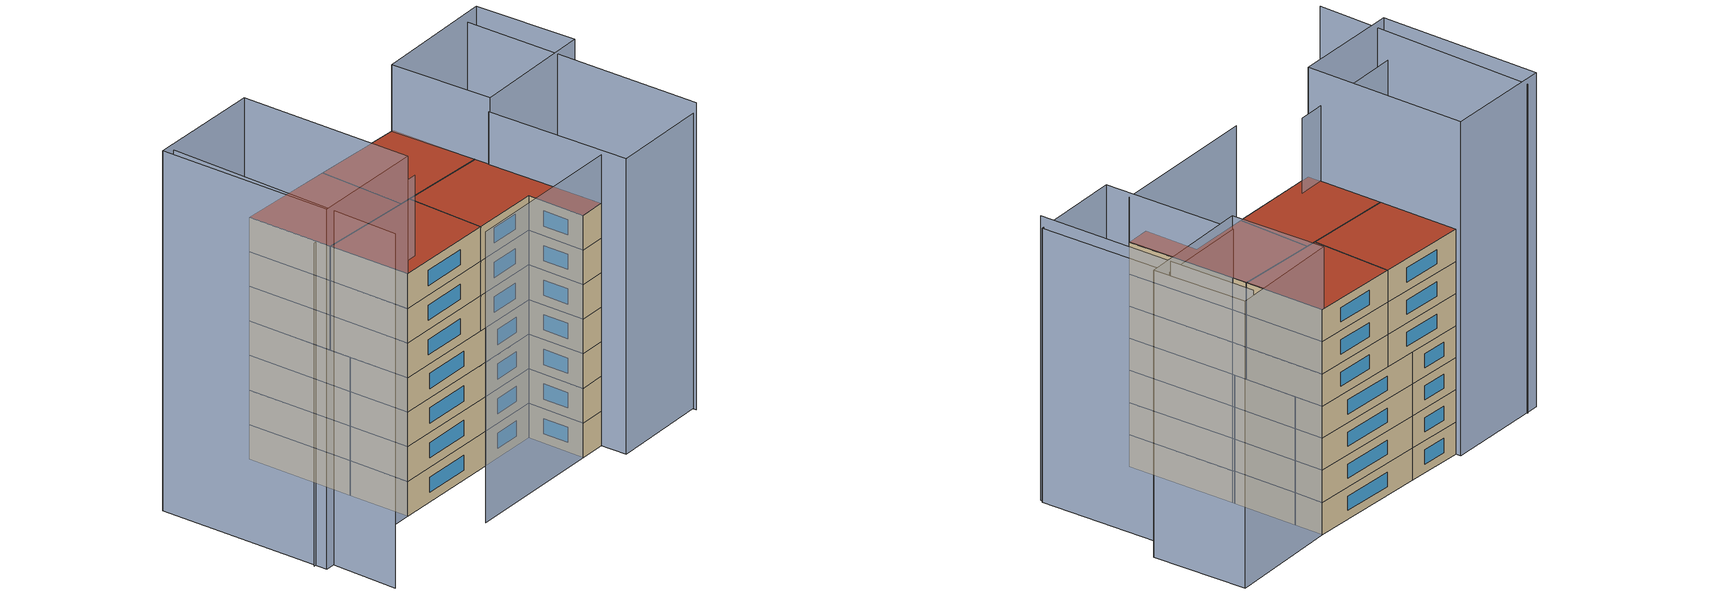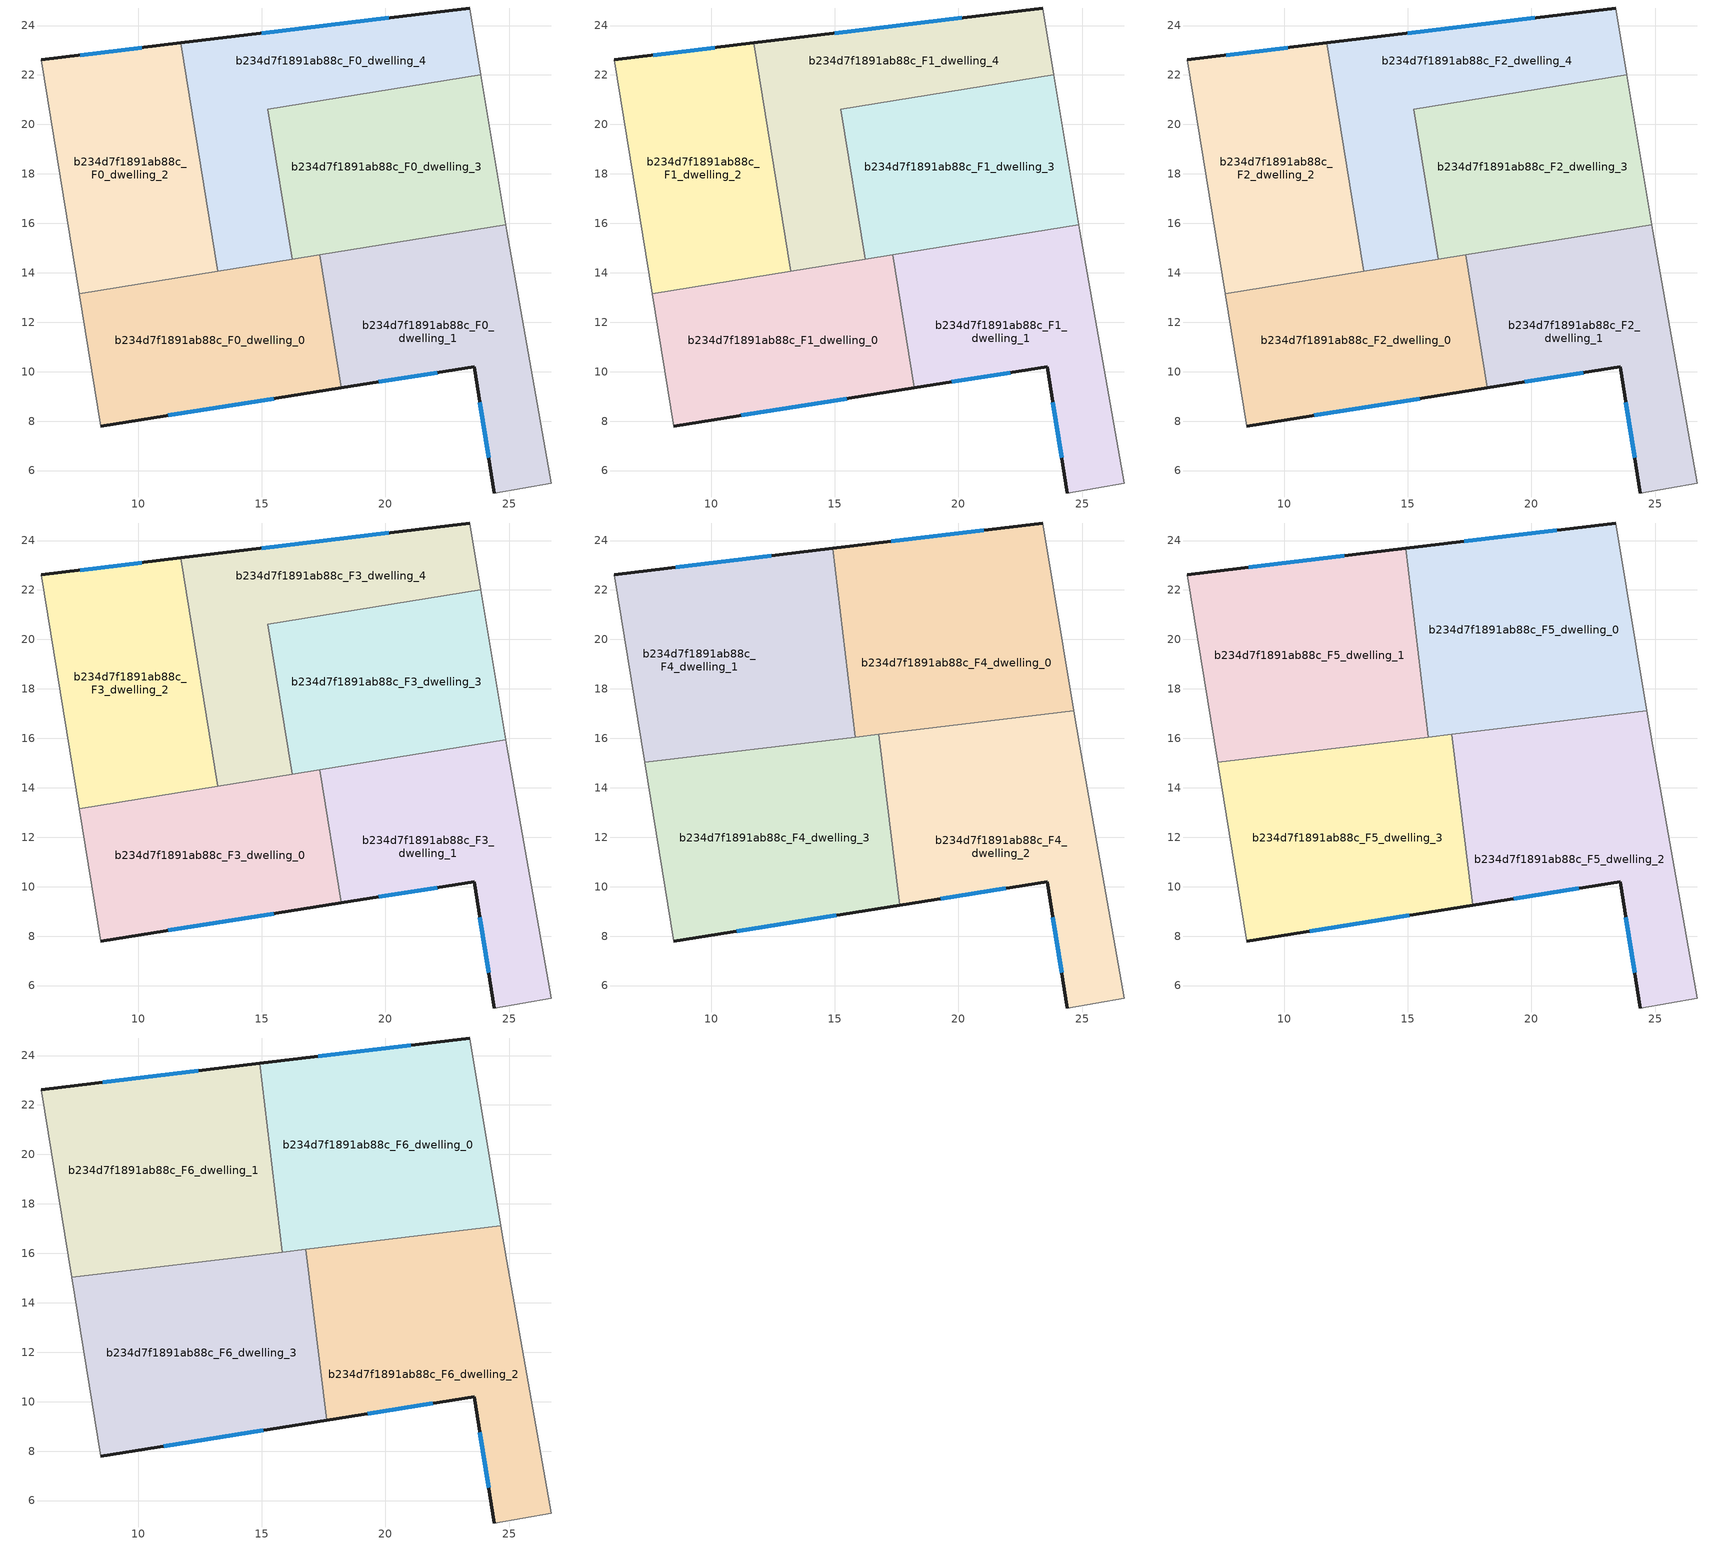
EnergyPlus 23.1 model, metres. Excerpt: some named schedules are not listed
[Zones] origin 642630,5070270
b234d7f1891ab88c_F0_dwelling_0
 floor ground (EU_floor_Construction): 17.34,14.73 18.21,9.34 8.48,7.8 7.61,13.16 z0
 wall outside (EU_wall_Construction): 8.48,7.8 18.21,9.34 z0:3
 wall to b234d7f1891ab88c_F0_dwelling_1 (EU_wall_Construction): 18.21,9.34 17.34,14.73 z0:3
 wall adiabatic (EU_wall_Construction): 7.61,13.16 8.48,7.8 z0:3
 wall to b234d7f1891ab88c_F0_dwelling_2 (EU_wall_Construction): 13.21,14.07 7.61,13.16 z0:3
 wall to b234d7f1891ab88c_F0_dwelling_4 (EU_wall_Construction): 16.23,14.55 13.21,14.07 z0:3
 wall to b234d7f1891ab88c_F0_dwelling_3 (EU_wall_Construction): 17.34,14.73 16.23,14.55 z0:3
 window (EU_Window_Construction): 11.21,8.23 15.48,8.91 z0.84:2.16
b234d7f1891ab88c_F0_dwelling_1
 floor ground (EU_floor_Construction): 24.9,15.7 26.69,5.49 24.39,5.09 23.59,10.2 18.21,9.34 17.34,14.73 24.85,15.95 z0
 wall outside (EU_wall_Construction): 18.21,9.34 23.59,10.2 24.39,5.09 z0:3
 wall adiabatic (EU_wall_Construction): 24.39,5.09 26.69,5.49 24.9,15.7 24.85,15.95 z0:3
 wall to b234d7f1891ab88c_F0_dwelling_3 (EU_wall_Construction): 24.85,15.95 17.34,14.73 z0:3
 window (EU_Window_Construction): 23.82,8.77 24.17,6.52 / 19.72,9.58 22.09,9.96 z0.84:2.16
b234d7f1891ab88c_F0_dwelling_2
 floor ground (EU_floor_Construction): 11.72,23.29 13.21,14.07 7.61,13.16 6.09,22.61 z0
 wall outside (EU_wall_Construction): 11.72,23.29 6.09,22.61 z0:3
 wall to b234d7f1891ab88c_F0_dwelling_4 (EU_wall_Construction): 13.21,14.07 11.72,23.29 z0:3
 wall adiabatic (EU_wall_Construction): 6.09,22.61 7.61,13.16 z0:3
 window (EU_Window_Construction): 10.14,23.1 7.66,22.8 z0.84:2.16
b234d7f1891ab88c_F0_dwelling_3
 floor ground (EU_floor_Construction): 23.85,22.01 24.85,15.95 16.23,14.55 15.25,20.62 z0
 wall to b234d7f1891ab88c_F0_dwelling_4 (EU_wall_Construction): 23.85,22.01 15.25,20.62 16.23,14.55 z0:3
 wall adiabatic (EU_wall_Construction): 24.85,15.95 23.85,22.01 z0:3
b234d7f1891ab88c_F0_dwelling_4
 floor ground (EU_floor_Construction): 23.4,24.71 23.85,22.01 15.25,20.62 16.23,14.55 13.21,14.07 11.72,23.29 z0
 wall outside (EU_wall_Construction): 23.4,24.71 11.72,23.29 z0:3
 wall adiabatic (EU_wall_Construction): 23.85,22.01 23.4,24.71 z0:3
 window (EU_Window_Construction): 20.13,24.31 14.99,23.69 z0.84:2.16
b234d7f1891ab88c_F1_dwelling_0
 floor to b234d7f1891ab88c_F0_dwelling_0 (EU_floor_Construction): 17.34,14.73 18.21,9.34 8.48,7.8 7.61,13.16 z3
 wall outside (EU_wall_Construction): 8.48,7.8 18.21,9.34 z3:6
 wall to b234d7f1891ab88c_F1_dwelling_1 (EU_wall_Construction): 18.21,9.34 17.34,14.73 z3:6
 wall adiabatic (EU_wall_Construction): 7.61,13.16 8.48,7.8 z3:6
 wall to b234d7f1891ab88c_F1_dwelling_2 (EU_wall_Construction): 13.21,14.07 7.61,13.16 z3:6
 wall to b234d7f1891ab88c_F1_dwelling_4 (EU_wall_Construction): 16.23,14.55 13.21,14.07 z3:6
 wall to b234d7f1891ab88c_F1_dwelling_3 (EU_wall_Construction): 17.34,14.73 16.23,14.55 z3:6
 window (EU_Window_Construction): 11.21,8.23 15.48,8.91 z3.84:5.16
b234d7f1891ab88c_F1_dwelling_1
 floor to b234d7f1891ab88c_F0_dwelling_1 (EU_floor_Construction): 24.9,15.7 26.69,5.49 24.39,5.09 23.59,10.2 18.21,9.34 17.34,14.73 24.85,15.95 z3
 wall outside (EU_wall_Construction): 18.21,9.34 23.59,10.2 24.39,5.09 z3:6
 wall adiabatic (EU_wall_Construction): 24.39,5.09 26.69,5.49 24.9,15.7 24.85,15.95 z3:6
 wall to b234d7f1891ab88c_F1_dwelling_3 (EU_wall_Construction): 24.85,15.95 17.34,14.73 z3:6
 window (EU_Window_Construction): 23.82,8.77 24.17,6.52 / 19.72,9.58 22.09,9.96 z3.84:5.16
b234d7f1891ab88c_F1_dwelling_2
 floor to b234d7f1891ab88c_F0_dwelling_2 (EU_floor_Construction): 11.72,23.29 13.21,14.07 7.61,13.16 6.09,22.61 z3
 wall outside (EU_wall_Construction): 11.72,23.29 6.09,22.61 z3:6
 wall to b234d7f1891ab88c_F1_dwelling_4 (EU_wall_Construction): 13.21,14.07 11.72,23.29 z3:6
 wall adiabatic (EU_wall_Construction): 6.09,22.61 7.61,13.16 z3:6
 window (EU_Window_Construction): 10.14,23.1 7.66,22.8 z3.84:5.16
b234d7f1891ab88c_F1_dwelling_3
 floor to b234d7f1891ab88c_F0_dwelling_3 (EU_floor_Construction): 23.85,22.01 24.85,15.95 16.23,14.55 15.25,20.62 z3
 wall to b234d7f1891ab88c_F1_dwelling_4 (EU_wall_Construction): 23.85,22.01 15.25,20.62 16.23,14.55 z3:6
 wall adiabatic (EU_wall_Construction): 24.85,15.95 23.85,22.01 z3:6
b234d7f1891ab88c_F1_dwelling_4
 floor to b234d7f1891ab88c_F0_dwelling_4 (EU_floor_Construction): 23.4,24.71 23.85,22.01 15.25,20.62 16.23,14.55 13.21,14.07 11.72,23.29 z3
 wall outside (EU_wall_Construction): 23.4,24.71 11.72,23.29 z3:6
 wall adiabatic (EU_wall_Construction): 23.85,22.01 23.4,24.71 z3:6
 window (EU_Window_Construction): 20.13,24.31 14.99,23.69 z3.84:5.16
b234d7f1891ab88c_F2_dwelling_0
 floor to b234d7f1891ab88c_F1_dwelling_0 (EU_floor_Construction): 17.34,14.73 18.21,9.34 8.48,7.8 7.61,13.16 z6
 wall outside (EU_wall_Construction): 8.48,7.8 18.21,9.34 z6:9
 wall to b234d7f1891ab88c_F2_dwelling_1 (EU_wall_Construction): 18.21,9.34 17.34,14.73 z6:9
 wall adiabatic (EU_wall_Construction): 7.61,13.16 8.48,7.8 z6:9
 wall to b234d7f1891ab88c_F2_dwelling_2 (EU_wall_Construction): 13.21,14.07 7.61,13.16 z6:9
 wall to b234d7f1891ab88c_F2_dwelling_4 (EU_wall_Construction): 16.23,14.55 13.21,14.07 z6:9
 wall to b234d7f1891ab88c_F2_dwelling_3 (EU_wall_Construction): 17.34,14.73 16.23,14.55 z6:9
 window (EU_Window_Construction): 11.21,8.23 15.48,8.91 z6.84:8.16
b234d7f1891ab88c_F2_dwelling_1
 floor to b234d7f1891ab88c_F1_dwelling_1 (EU_floor_Construction): 24.9,15.7 26.69,5.49 24.39,5.09 23.59,10.2 18.21,9.34 17.34,14.73 24.85,15.95 z6
 wall outside (EU_wall_Construction): 18.21,9.34 23.59,10.2 24.39,5.09 z6:9
 wall adiabatic (EU_wall_Construction): 24.39,5.09 26.69,5.49 24.9,15.7 24.85,15.95 z6:9
 wall to b234d7f1891ab88c_F2_dwelling_3 (EU_wall_Construction): 24.85,15.95 17.34,14.73 z6:9
 window (EU_Window_Construction): 23.82,8.77 24.17,6.52 / 19.72,9.58 22.09,9.96 z6.84:8.16
b234d7f1891ab88c_F2_dwelling_2
 floor to b234d7f1891ab88c_F1_dwelling_2 (EU_floor_Construction): 11.72,23.29 13.21,14.07 7.61,13.16 6.09,22.61 z6
 wall outside (EU_wall_Construction): 11.72,23.29 6.09,22.61 z6:9
 wall to b234d7f1891ab88c_F2_dwelling_4 (EU_wall_Construction): 13.21,14.07 11.72,23.29 z6:9
 wall adiabatic (EU_wall_Construction): 6.09,22.61 7.61,13.16 z6:9
 window (EU_Window_Construction): 10.14,23.1 7.66,22.8 z6.84:8.16
b234d7f1891ab88c_F2_dwelling_3
 floor to b234d7f1891ab88c_F1_dwelling_3 (EU_floor_Construction): 23.85,22.01 24.85,15.95 16.23,14.55 15.25,20.62 z6
 wall to b234d7f1891ab88c_F2_dwelling_4 (EU_wall_Construction): 23.85,22.01 15.25,20.62 16.23,14.55 z6:9
 wall adiabatic (EU_wall_Construction): 24.85,15.95 23.85,22.01 z6:9
b234d7f1891ab88c_F2_dwelling_4
 floor to b234d7f1891ab88c_F1_dwelling_4 (EU_floor_Construction): 23.4,24.71 23.85,22.01 15.25,20.62 16.23,14.55 13.21,14.07 11.72,23.29 z6
 wall outside (EU_wall_Construction): 23.4,24.71 11.72,23.29 z6:9
 wall adiabatic (EU_wall_Construction): 23.85,22.01 23.4,24.71 z6:9
 window (EU_Window_Construction): 20.13,24.31 14.99,23.69 z6.84:8.16
b234d7f1891ab88c_F3_dwelling_0
 floor to b234d7f1891ab88c_F2_dwelling_0 (EU_floor_Construction): 17.34,14.73 18.21,9.34 8.48,7.8 7.61,13.16 z9
 wall outside (EU_wall_Construction): 8.48,7.8 18.21,9.34 z9:12
 wall to b234d7f1891ab88c_F3_dwelling_1 (EU_wall_Construction): 18.21,9.34 17.34,14.73 z9:12
 wall adiabatic (EU_wall_Construction): 7.61,13.16 8.48,7.8 z9:12
 wall to b234d7f1891ab88c_F3_dwelling_2 (EU_wall_Construction): 13.21,14.07 7.61,13.16 z9:12
 wall to b234d7f1891ab88c_F3_dwelling_4 (EU_wall_Construction): 16.23,14.55 13.21,14.07 z9:12
 wall to b234d7f1891ab88c_F3_dwelling_3 (EU_wall_Construction): 17.34,14.73 16.23,14.55 z9:12
 window (EU_Window_Construction): 11.21,8.23 15.48,8.91 z9.84:11.16
 ceiling adiabatic (EU_roof_Construction): 17.61,9.25 16.96,14.67 7.61,13.16 8.48,7.8 z12
b234d7f1891ab88c_F3_dwelling_1
 floor to b234d7f1891ab88c_F2_dwelling_1 (EU_floor_Construction): 24.9,15.7 26.69,5.49 24.39,5.09 23.59,10.2 18.21,9.34 17.34,14.73 24.85,15.95 z9
 wall outside (EU_wall_Construction): 18.21,9.34 23.59,10.2 24.39,5.09 z9:12
 wall adiabatic (EU_wall_Construction): 24.39,5.09 26.69,5.49 24.9,15.7 24.85,15.95 z9:12
 wall to b234d7f1891ab88c_F3_dwelling_3 (EU_wall_Construction): 24.85,15.95 17.34,14.73 z9:12
 window (EU_Window_Construction): 23.82,8.77 24.17,6.52 / 19.72,9.58 22.09,9.96 z9.84:11.16
b234d7f1891ab88c_F3_dwelling_2
 floor to b234d7f1891ab88c_F2_dwelling_2 (EU_floor_Construction): 11.72,23.29 13.21,14.07 7.61,13.16 6.09,22.61 z9
 wall outside (EU_wall_Construction): 11.72,23.29 6.09,22.61 z9:12
 wall to b234d7f1891ab88c_F3_dwelling_4 (EU_wall_Construction): 13.21,14.07 11.72,23.29 z9:12
 wall adiabatic (EU_wall_Construction): 6.09,22.61 7.61,13.16 z9:12
 window (EU_Window_Construction): 10.14,23.1 7.66,22.8 z9.84:11.16
 ceiling adiabatic (EU_roof_Construction): 13.21,14.07 12.95,15.7 7.31,15.02 7.61,13.16 z12
b234d7f1891ab88c_F3_dwelling_3
 floor to b234d7f1891ab88c_F2_dwelling_3 (EU_floor_Construction): 23.85,22.01 24.85,15.95 16.23,14.55 15.25,20.62 z9
 wall to b234d7f1891ab88c_F3_dwelling_4 (EU_wall_Construction): 23.85,22.01 15.25,20.62 16.23,14.55 z9:12
 wall adiabatic (EU_wall_Construction): 24.85,15.95 23.85,22.01 z9:12
 ceiling adiabatic (EU_roof_Construction): 16.96,14.67 16.78,16.17 15.98,16.07 16.23,14.55 z12
b234d7f1891ab88c_F3_dwelling_4
 floor to b234d7f1891ab88c_F2_dwelling_4 (EU_floor_Construction): 23.4,24.71 23.85,22.01 15.25,20.62 16.23,14.55 13.21,14.07 11.72,23.29 z9
 wall outside (EU_wall_Construction): 23.4,24.71 11.72,23.29 z9:12
 wall adiabatic (EU_wall_Construction): 23.85,22.01 23.4,24.71 z9:12
 window (EU_Window_Construction): 20.13,24.31 14.99,23.69 z9.84:11.16
 ceiling adiabatic (EU_roof_Construction): 23.85,22.01 23.4,24.71 14.91,23.68 15.27,20.63 z12; 16.23,14.55 15.36,19.93 15.83,16.05 12.95,15.7 13.21,14.07 z12
b234d7f1891ab88c_F4_dwelling_0
 floor to b234d7f1891ab88c_F3_dwelling_3 (EU_floor_Construction): 23.85,22.01 24.66,17.12 15.98,16.07 15.36,19.93 15.27,20.63 z12
 floor adiabatic (EU_floor_Construction): 15.36,19.93 15.98,16.07 15.83,16.05 z12; 23.4,24.71 23.85,22.01 15.27,20.63 14.91,23.68 z12
 wall outside (EU_wall_Construction): 23.4,24.71 14.91,23.68 z12:15
 wall adiabatic (EU_wall_Construction): 24.66,17.12 23.4,24.71 z12:15
 wall to b234d7f1891ab88c_F4_dwelling_1 (EU_wall_Construction): 14.91,23.68 15.83,16.05 z12:15
 wall to b234d7f1891ab88c_F4_dwelling_2 (EU_wall_Construction): 16.78,16.17 24.66,17.12 z12:15
 wall to b234d7f1891ab88c_F4_dwelling_3 (EU_wall_Construction): 15.83,16.05 16.78,16.17 z12:15
 window (EU_Window_Construction): 21.02,24.42 17.28,23.97 z12.84:14.16
b234d7f1891ab88c_F4_dwelling_1
 floor to b234d7f1891ab88c_F3_dwelling_2 (EU_floor_Construction): 11.72,23.29 12.95,15.7 7.31,15.02 6.09,22.61 z12
 floor to b234d7f1891ab88c_F3_dwelling_4 (EU_floor_Construction): 14.91,23.68 15.27,20.63 15.25,20.62 15.36,19.93 15.83,16.05 12.95,15.7 11.72,23.29 z12
 wall outside (EU_wall_Construction): 14.91,23.68 6.09,22.61 z12:15
 wall adiabatic (EU_wall_Construction): 6.09,22.61 7.31,15.02 z12:15
 wall to b234d7f1891ab88c_F4_dwelling_3 (EU_wall_Construction): 7.31,15.02 15.83,16.05 z12:15
 window (EU_Window_Construction): 12.43,23.38 8.56,22.91 z12.84:14.16
b234d7f1891ab88c_F4_dwelling_2
 floor to b234d7f1891ab88c_F3_dwelling_1 (EU_floor_Construction): 24.9,15.7 26.69,5.49 24.39,5.09 23.59,10.2 18.21,9.34 17.34,14.73 24.85,15.95 z12
 floor to b234d7f1891ab88c_F3_dwelling_0 (EU_floor_Construction): 17.34,14.73 18.21,9.34 17.61,9.25 16.96,14.67 z12
 floor to b234d7f1891ab88c_F3_dwelling_3 (EU_floor_Construction): 24.66,17.12 24.85,15.95 16.96,14.67 16.78,16.17 z12
 wall outside (EU_wall_Construction): 17.61,9.25 23.59,10.2 24.39,5.09 z12:15
 wall to b234d7f1891ab88c_F4_dwelling_3 (EU_wall_Construction): 16.78,16.17 17.61,9.25 z12:15
 wall adiabatic (EU_wall_Construction): 24.39,5.09 26.69,5.49 24.9,15.7 24.66,17.12 z12:15
 window (EU_Window_Construction): 19.29,9.51 21.92,9.93 / 23.82,8.77 24.17,6.52 z12.84:14.16
b234d7f1891ab88c_F4_dwelling_3
 floor adiabatic (EU_floor_Construction): 16.78,16.17 17.61,9.25 8.48,7.8 7.31,15.02 z12
 wall outside (EU_wall_Construction): 8.48,7.8 17.61,9.25 z12:15
 wall adiabatic (EU_wall_Construction): 7.31,15.02 8.48,7.8 z12:15
 window (EU_Window_Construction): 11.04,8.2 15.06,8.84 z12.84:14.16
b234d7f1891ab88c_F5_dwelling_0
 floor to b234d7f1891ab88c_F4_dwelling_0 (EU_floor_Construction): 23.4,24.71 24.66,17.12 15.83,16.05 14.91,23.68 z15
 wall outside (EU_wall_Construction): 23.4,24.71 14.91,23.68 z15:18
 wall adiabatic (EU_wall_Construction): 24.66,17.12 23.4,24.71 z15:18
 wall to b234d7f1891ab88c_F5_dwelling_1 (EU_wall_Construction): 14.91,23.68 15.83,16.05 z15:18
 wall to b234d7f1891ab88c_F5_dwelling_2 (EU_wall_Construction): 16.78,16.17 24.66,17.12 z15:18
 wall to b234d7f1891ab88c_F5_dwelling_3 (EU_wall_Construction): 15.83,16.05 16.78,16.17 z15:18
 window (EU_Window_Construction): 21.02,24.42 17.28,23.97 z15.84:17.16
b234d7f1891ab88c_F5_dwelling_1
 floor to b234d7f1891ab88c_F4_dwelling_1 (EU_floor_Construction): 14.91,23.68 15.83,16.05 7.31,15.02 6.09,22.61 z15
 wall outside (EU_wall_Construction): 14.91,23.68 6.09,22.61 z15:18
 wall adiabatic (EU_wall_Construction): 6.09,22.61 7.31,15.02 z15:18
 wall to b234d7f1891ab88c_F5_dwelling_3 (EU_wall_Construction): 7.31,15.02 15.83,16.05 z15:18
 window (EU_Window_Construction): 12.43,23.38 8.56,22.91 z15.84:17.16
b234d7f1891ab88c_F5_dwelling_2
 floor to b234d7f1891ab88c_F4_dwelling_2 (EU_floor_Construction): 24.66,17.12 24.9,15.7 26.69,5.49 24.39,5.09 23.59,10.2 17.61,9.25 16.78,16.17 z15
 wall outside (EU_wall_Construction): 17.61,9.25 23.59,10.2 24.39,5.09 z15:18
 wall to b234d7f1891ab88c_F5_dwelling_3 (EU_wall_Construction): 16.78,16.17 17.61,9.25 z15:18
 wall adiabatic (EU_wall_Construction): 24.39,5.09 26.69,5.49 24.9,15.7 24.66,17.12 z15:18
 window (EU_Window_Construction): 19.29,9.51 21.92,9.93 / 23.82,8.77 24.17,6.52 z15.84:17.16
b234d7f1891ab88c_F5_dwelling_3
 floor to b234d7f1891ab88c_F4_dwelling_3 (EU_floor_Construction): 16.78,16.17 17.61,9.25 8.48,7.8 7.31,15.02 z15
 wall outside (EU_wall_Construction): 8.48,7.8 17.61,9.25 z15:18
 wall adiabatic (EU_wall_Construction): 7.31,15.02 8.48,7.8 z15:18
 window (EU_Window_Construction): 11.04,8.2 15.06,8.84 z15.84:17.16
b234d7f1891ab88c_F6_dwelling_0
 floor to b234d7f1891ab88c_F5_dwelling_0 (EU_floor_Construction): 23.4,24.71 24.66,17.12 15.83,16.05 14.91,23.68 z18
 wall outside (EU_wall_Construction): 23.4,24.71 14.91,23.68 z18:21
 wall adiabatic (EU_wall_Construction): 24.66,17.12 23.4,24.71 z18:21
 wall to b234d7f1891ab88c_F6_dwelling_1 (EU_wall_Construction): 14.91,23.68 15.83,16.05 z18:21
 wall to b234d7f1891ab88c_F6_dwelling_2 (EU_wall_Construction): 16.78,16.17 24.66,17.12 z18:21
 wall to b234d7f1891ab88c_F6_dwelling_3 (EU_wall_Construction): 15.83,16.05 16.78,16.17 z18:21
 window (EU_Window_Construction): 21.02,24.42 17.28,23.97 z18.84:20.16
 roof outside (EU_roof_Construction): 24.66,17.12 23.4,24.71 14.91,23.68 15.83,16.05 z21
b234d7f1891ab88c_F6_dwelling_1
 floor to b234d7f1891ab88c_F5_dwelling_1 (EU_floor_Construction): 14.91,23.68 15.83,16.05 7.31,15.02 6.09,22.61 z18
 wall outside (EU_wall_Construction): 14.91,23.68 6.09,22.61 z18:21
 wall adiabatic (EU_wall_Construction): 6.09,22.61 7.31,15.02 z18:21
 wall to b234d7f1891ab88c_F6_dwelling_3 (EU_wall_Construction): 7.31,15.02 15.83,16.05 z18:21
 window (EU_Window_Construction): 12.43,23.38 8.56,22.91 z18.84:20.16
 roof outside (EU_roof_Construction): 15.83,16.05 14.91,23.68 6.09,22.61 7.31,15.02 z21
b234d7f1891ab88c_F6_dwelling_2
 floor to b234d7f1891ab88c_F5_dwelling_2 (EU_floor_Construction): 24.66,17.12 24.9,15.7 26.69,5.49 24.39,5.09 23.59,10.2 17.61,9.25 16.78,16.17 z18
 wall outside (EU_wall_Construction): 17.61,9.25 23.59,10.2 24.39,5.09 z18:21
 wall to b234d7f1891ab88c_F6_dwelling_3 (EU_wall_Construction): 16.78,16.17 17.61,9.25 z18:21
 wall adiabatic (EU_wall_Construction): 24.39,5.09 26.69,5.49 24.9,15.7 24.66,17.12 z18:21
 window (EU_Window_Construction): 19.29,9.51 21.92,9.93 / 23.82,8.77 24.17,6.52 z18.84:20.16
 roof outside (EU_roof_Construction): 26.69,5.49 24.9,15.7 24.66,17.12 16.78,16.17 17.61,9.25 23.59,10.2 24.39,5.09 z21
b234d7f1891ab88c_F6_dwelling_3
 floor to b234d7f1891ab88c_F5_dwelling_3 (EU_floor_Construction): 16.78,16.17 17.61,9.25 8.48,7.8 7.31,15.02 z18
 wall outside (EU_wall_Construction): 8.48,7.8 17.61,9.25 z18:21
 wall adiabatic (EU_wall_Construction): 7.31,15.02 8.48,7.8 z18:21
 window (EU_Window_Construction): 11.04,8.2 15.06,8.84 z18.84:20.16
 roof outside (EU_roof_Construction): 17.61,9.25 16.78,16.17 7.31,15.02 8.48,7.8 z21
shading: -2.07,7.15 10.83,9.47 z0:28; 11.99,2.97 26.72,5.5 z0:25.2; -2.96,21.75 -0.06,0.4 z0:30.7; 27.11,3.2 24.82,15.81 / 24.82,15.81 33.69,17.42 / 33.69,17.42 35.98,4.81 / 35.98,4.81 27.11,3.2 z0:25.6; 6.01,23.07 8.48,7.8 / 8.48,7.8 -1.75,6.14 / -1.75,6.14 -4.22,21.41 / -4.22,21.41 6.01,23.07 z0:31.2; 35.82,4.51 32.19,25.64 z0:26.6; 35.91,17.8 24.9,15.7 / 24.9,15.7 23.19,24.67 / 23.19,24.67 34.2,26.77 / 34.2,26.77 35.91,17.8 z0:26.8
[Building]
EU S2 Campaign: North Axis=0; Terrain=City; Solar Distribution=FullExterior
[Site:Location]
Lyon-Bron: Latitude=45.75; Longitude=5; Time Zone=1; Elevation=198
[SizingPeriod:WeatherFileDays]
AnnualSizingPeriod: Begin Month=1; Begin Day of Month=1; End Month=12; End Day of Month=31; Day of Week for Start Day=Monday; Use Weather File Daylight Saving Period=No; Use Weather File Rain and Snow Indicators=No
[MATERIAL]
EU_InternalMass_Material: Roughness=MediumRough; Thickness=0.1; Conductivity=1; Density=1800; Specific Heat=900; Thermal Absorptance=0.9; Solar Absorptance=0.7; Visible Absorptance=0.7
[MATERIAL:NOMASS] Roughness=MediumRough; Thermal Absorptance=0.9; Solar Absorptance=0.7; Visible Absorptance=0.7
Name | Thermal Resistance
EU_wall_NoMass | 0.776494
EU_roof_NoMass | 0.486893
EU_floor_NoMass | 0.421597
[WINDOWMATERIAL:SIMPLEGLAZINGSYSTEM]
EU_Window_SimpleGlazing: UFactor=4.24961; Solar Heat Gain Coefficient=0.83; Visible Transmittance=0.83
[CONSTRUCTION]
EU_wall_Construction: EU_wall_NoMass
EU_roof_Construction: EU_roof_NoMass
EU_floor_Construction: EU_floor_NoMass
EU_Window_Construction: EU_Window_SimpleGlazing
EU_InternalMass_Construction: EU_InternalMass_Material
[ZONE] Type=1; Multiplier=1; Ceiling Height=autocalculate; Floor Area=autocalculate; Part of Total Floor Area=Yes
Name | Volume
b234d7f1891ab88c_F0_dwelling_0; b234d7f1891ab88c_F1_dwelling_0; b234d7f1891ab88c_F2_dwelling_0; b234d7f1891ab88c_F3_dwelling_0 | 160.934
b234d7f1891ab88c_F4_dwelling_0; b234d7f1891ab88c_F5_dwelling_0; b234d7f1891ab88c_F6_dwelling_0 | 201.17
b234d7f1891ab88c_F0_dwelling_1; b234d7f1891ab88c_F1_dwelling_1; b234d7f1891ab88c_F2_dwelling_1; b234d7f1891ab88c_F3_dwelling_1 | 160.944
b234d7f1891ab88c_F4_dwelling_1; b234d7f1891ab88c_F5_dwelling_1; b234d7f1891ab88c_F6_dwelling_1; b234d7f1891ab88c_F4_dwelling_3; b234d7f1891ab88c_F5_dwelling_3; b234d7f1891ab88c_F6_dwelling_3 | 201.171
b234d7f1891ab88c_F0_dwelling_2; b234d7f1891ab88c_F1_dwelling_2; b234d7f1891ab88c_F2_dwelling_2; b234d7f1891ab88c_F3_dwelling_2 | 160.932
b234d7f1891ab88c_F4_dwelling_2; b234d7f1891ab88c_F5_dwelling_2; b234d7f1891ab88c_F6_dwelling_2 | 201.176
b234d7f1891ab88c_F0_dwelling_3; b234d7f1891ab88c_F1_dwelling_3; b234d7f1891ab88c_F2_dwelling_3; b234d7f1891ab88c_F3_dwelling_3 | 160.923
b234d7f1891ab88c_F0_dwelling_4; b234d7f1891ab88c_F1_dwelling_4; b234d7f1891ab88c_F2_dwelling_4; b234d7f1891ab88c_F3_dwelling_4 | 160.928
[INTERNALMASS] Construction=EU_InternalMass_Construction
Name | Zone or ZoneList | Surface Area
b234d7f1891ab88c_F0_dwelling_0_EU_InternalMass | b234d7f1891ab88c_F0_dwelling_0 | 53.6436
b234d7f1891ab88c_F0_dwelling_1_EU_InternalMass | b234d7f1891ab88c_F0_dwelling_1 | 53.6461
b234d7f1891ab88c_F0_dwelling_2_EU_InternalMass | b234d7f1891ab88c_F0_dwelling_2 | 53.6449
b234d7f1891ab88c_F0_dwelling_3_EU_InternalMass | b234d7f1891ab88c_F0_dwelling_3 | 53.642
b234d7f1891ab88c_F0_dwelling_4_EU_InternalMass | b234d7f1891ab88c_F0_dwelling_4 | 53.6432
b234d7f1891ab88c_F1_dwelling_0_EU_InternalMass | b234d7f1891ab88c_F1_dwelling_0 | 53.6436
b234d7f1891ab88c_F1_dwelling_1_EU_InternalMass | b234d7f1891ab88c_F1_dwelling_1 | 53.6461
b234d7f1891ab88c_F1_dwelling_2_EU_InternalMass | b234d7f1891ab88c_F1_dwelling_2 | 53.6449
b234d7f1891ab88c_F1_dwelling_3_EU_InternalMass | b234d7f1891ab88c_F1_dwelling_3 | 53.642
b234d7f1891ab88c_F1_dwelling_4_EU_InternalMass | b234d7f1891ab88c_F1_dwelling_4 | 53.6432
b234d7f1891ab88c_F2_dwelling_0_EU_InternalMass | b234d7f1891ab88c_F2_dwelling_0 | 53.6436
b234d7f1891ab88c_F2_dwelling_1_EU_InternalMass | b234d7f1891ab88c_F2_dwelling_1 | 53.6461
b234d7f1891ab88c_F2_dwelling_2_EU_InternalMass | b234d7f1891ab88c_F2_dwelling_2 | 53.6449
b234d7f1891ab88c_F2_dwelling_3_EU_InternalMass | b234d7f1891ab88c_F2_dwelling_3 | 53.642
b234d7f1891ab88c_F2_dwelling_4_EU_InternalMass | b234d7f1891ab88c_F2_dwelling_4 | 53.6432
b234d7f1891ab88c_F3_dwelling_0_EU_InternalMass | b234d7f1891ab88c_F3_dwelling_0 | 53.6436
b234d7f1891ab88c_F3_dwelling_1_EU_InternalMass | b234d7f1891ab88c_F3_dwelling_1 | 53.6461
b234d7f1891ab88c_F3_dwelling_2_EU_InternalMass | b234d7f1891ab88c_F3_dwelling_2 | 53.6449
b234d7f1891ab88c_F3_dwelling_3_EU_InternalMass | b234d7f1891ab88c_F3_dwelling_3 | 53.642
b234d7f1891ab88c_F3_dwelling_4_EU_InternalMass | b234d7f1891ab88c_F3_dwelling_4 | 53.6432
b234d7f1891ab88c_F4_dwelling_0_EU_InternalMass | b234d7f1891ab88c_F4_dwelling_0 | 67.0568
b234d7f1891ab88c_F4_dwelling_1_EU_InternalMass | b234d7f1891ab88c_F4_dwelling_1 | 67.057
b234d7f1891ab88c_F4_dwelling_2_EU_InternalMass | b234d7f1891ab88c_F4_dwelling_2 | 67.0588
b234d7f1891ab88c_F4_dwelling_3_EU_InternalMass | b234d7f1891ab88c_F4_dwelling_3 | 67.057
b234d7f1891ab88c_F5_dwelling_0_EU_InternalMass | b234d7f1891ab88c_F5_dwelling_0 | 67.0568
b234d7f1891ab88c_F5_dwelling_1_EU_InternalMass | b234d7f1891ab88c_F5_dwelling_1 | 67.057
b234d7f1891ab88c_F5_dwelling_2_EU_InternalMass | b234d7f1891ab88c_F5_dwelling_2 | 67.0588
b234d7f1891ab88c_F5_dwelling_3_EU_InternalMass | b234d7f1891ab88c_F5_dwelling_3 | 67.057
b234d7f1891ab88c_F6_dwelling_0_EU_InternalMass | b234d7f1891ab88c_F6_dwelling_0 | 67.0568
b234d7f1891ab88c_F6_dwelling_1_EU_InternalMass | b234d7f1891ab88c_F6_dwelling_1 | 67.057
b234d7f1891ab88c_F6_dwelling_2_EU_InternalMass | b234d7f1891ab88c_F6_dwelling_2 | 67.0588
b234d7f1891ab88c_F6_dwelling_3_EU_InternalMass | b234d7f1891ab88c_F6_dwelling_3 | 67.057
[OTHEREQUIPMENT] Fuel Type=Electricity; Design Level Calculation Method=Watts/Area; Power per Zone Floor Area=1; Fraction Latent=0; Fraction Radiant=0; Fraction Lost=0; Carbon Dioxide Generation Rate=0; EndUse Subcategory=EU_Step8_InternalGains
Name | Zone or ZoneList or Space or SpaceList | Schedule
EU_Step8_InternalGain_b234d7f1891ab88c_F0_dwelling_0_f000 | b234d7f1891ab88c_F0_dwelling_0 | EU_Step8_GainSchedule_b234d7f1891ab88c_F0_dwelling_0_f000
EU_Step8_InternalGain_b234d7f1891ab88c_F0_dwelling_1_f000 | b234d7f1891ab88c_F0_dwelling_1 | EU_Step8_GainSchedule_b234d7f1891ab88c_F0_dwelling_1_f000
EU_Step8_InternalGain_b234d7f1891ab88c_F0_dwelling_2_f000 | b234d7f1891ab88c_F0_dwelling_2 | EU_Step8_GainSchedule_b234d7f1891ab88c_F0_dwelling_2_f000
EU_Step8_InternalGain_b234d7f1891ab88c_F0_dwelling_3_f000 | b234d7f1891ab88c_F0_dwelling_3 | EU_Step8_GainSchedule_b234d7f1891ab88c_F0_dwelling_3_f000
EU_Step8_InternalGain_b234d7f1891ab88c_F0_dwelling_4_f000 | b234d7f1891ab88c_F0_dwelling_4 | EU_Step8_GainSchedule_b234d7f1891ab88c_F0_dwelling_4_f000
EU_Step8_InternalGain_b234d7f1891ab88c_F1_dwelling_0_f000 | b234d7f1891ab88c_F1_dwelling_0 | EU_Step8_GainSchedule_b234d7f1891ab88c_F1_dwelling_0_f000
EU_Step8_InternalGain_b234d7f1891ab88c_F1_dwelling_1_f000 | b234d7f1891ab88c_F1_dwelling_1 | EU_Step8_GainSchedule_b234d7f1891ab88c_F1_dwelling_1_f000
EU_Step8_InternalGain_b234d7f1891ab88c_F1_dwelling_2_f000 | b234d7f1891ab88c_F1_dwelling_2 | EU_Step8_GainSchedule_b234d7f1891ab88c_F1_dwelling_2_f000
EU_Step8_InternalGain_b234d7f1891ab88c_F1_dwelling_3_f000 | b234d7f1891ab88c_F1_dwelling_3 | EU_Step8_GainSchedule_b234d7f1891ab88c_F1_dwelling_3_f000
EU_Step8_InternalGain_b234d7f1891ab88c_F1_dwelling_4_f000 | b234d7f1891ab88c_F1_dwelling_4 | EU_Step8_GainSchedule_b234d7f1891ab88c_F1_dwelling_4_f000
EU_Step8_InternalGain_b234d7f1891ab88c_F2_dwelling_0_f000 | b234d7f1891ab88c_F2_dwelling_0 | EU_Step8_GainSchedule_b234d7f1891ab88c_F2_dwelling_0_f000
EU_Step8_InternalGain_b234d7f1891ab88c_F2_dwelling_1_f000 | b234d7f1891ab88c_F2_dwelling_1 | EU_Step8_GainSchedule_b234d7f1891ab88c_F2_dwelling_1_f000
EU_Step8_InternalGain_b234d7f1891ab88c_F2_dwelling_2_f000 | b234d7f1891ab88c_F2_dwelling_2 | EU_Step8_GainSchedule_b234d7f1891ab88c_F2_dwelling_2_f000
EU_Step8_InternalGain_b234d7f1891ab88c_F2_dwelling_3_f000 | b234d7f1891ab88c_F2_dwelling_3 | EU_Step8_GainSchedule_b234d7f1891ab88c_F2_dwelling_3_f000
EU_Step8_InternalGain_b234d7f1891ab88c_F2_dwelling_4_f000 | b234d7f1891ab88c_F2_dwelling_4 | EU_Step8_GainSchedule_b234d7f1891ab88c_F2_dwelling_4_f000
EU_Step8_InternalGain_b234d7f1891ab88c_F3_dwelling_0_f000 | b234d7f1891ab88c_F3_dwelling_0 | EU_Step8_GainSchedule_b234d7f1891ab88c_F3_dwelling_0_f000
EU_Step8_InternalGain_b234d7f1891ab88c_F3_dwelling_1_f000 | b234d7f1891ab88c_F3_dwelling_1 | EU_Step8_GainSchedule_b234d7f1891ab88c_F3_dwelling_1_f000
EU_Step8_InternalGain_b234d7f1891ab88c_F3_dwelling_2_f000 | b234d7f1891ab88c_F3_dwelling_2 | EU_Step8_GainSchedule_b234d7f1891ab88c_F3_dwelling_2_f000
EU_Step8_InternalGain_b234d7f1891ab88c_F3_dwelling_3_f000 | b234d7f1891ab88c_F3_dwelling_3 | EU_Step8_GainSchedule_b234d7f1891ab88c_F3_dwelling_3_f000
EU_Step8_InternalGain_b234d7f1891ab88c_F3_dwelling_4_f000 | b234d7f1891ab88c_F3_dwelling_4 | EU_Step8_GainSchedule_b234d7f1891ab88c_F3_dwelling_4_f000
EU_Step8_InternalGain_b234d7f1891ab88c_F4_dwelling_0_f000 | b234d7f1891ab88c_F4_dwelling_0 | EU_Step8_GainSchedule_b234d7f1891ab88c_F4_dwelling_0_f000
EU_Step8_InternalGain_b234d7f1891ab88c_F4_dwelling_1_f000 | b234d7f1891ab88c_F4_dwelling_1 | EU_Step8_GainSchedule_b234d7f1891ab88c_F4_dwelling_1_f000
EU_Step8_InternalGain_b234d7f1891ab88c_F4_dwelling_2_f000 | b234d7f1891ab88c_F4_dwelling_2 | EU_Step8_GainSchedule_b234d7f1891ab88c_F4_dwelling_2_f000
EU_Step8_InternalGain_b234d7f1891ab88c_F4_dwelling_3_f000 | b234d7f1891ab88c_F4_dwelling_3 | EU_Step8_GainSchedule_b234d7f1891ab88c_F4_dwelling_3_f000
EU_Step8_InternalGain_b234d7f1891ab88c_F5_dwelling_0_f000 | b234d7f1891ab88c_F5_dwelling_0 | EU_Step8_GainSchedule_b234d7f1891ab88c_F5_dwelling_0_f000
EU_Step8_InternalGain_b234d7f1891ab88c_F5_dwelling_1_f000 | b234d7f1891ab88c_F5_dwelling_1 | EU_Step8_GainSchedule_b234d7f1891ab88c_F5_dwelling_1_f000
EU_Step8_InternalGain_b234d7f1891ab88c_F5_dwelling_2_f000 | b234d7f1891ab88c_F5_dwelling_2 | EU_Step8_GainSchedule_b234d7f1891ab88c_F5_dwelling_2_f000
EU_Step8_InternalGain_b234d7f1891ab88c_F5_dwelling_3_f000 | b234d7f1891ab88c_F5_dwelling_3 | EU_Step8_GainSchedule_b234d7f1891ab88c_F5_dwelling_3_f000
EU_Step8_InternalGain_b234d7f1891ab88c_F6_dwelling_0_f000 | b234d7f1891ab88c_F6_dwelling_0 | EU_Step8_GainSchedule_b234d7f1891ab88c_F6_dwelling_0_f000
EU_Step8_InternalGain_b234d7f1891ab88c_F6_dwelling_1_f000 | b234d7f1891ab88c_F6_dwelling_1 | EU_Step8_GainSchedule_b234d7f1891ab88c_F6_dwelling_1_f000
EU_Step8_InternalGain_b234d7f1891ab88c_F6_dwelling_2_f000 | b234d7f1891ab88c_F6_dwelling_2 | EU_Step8_GainSchedule_b234d7f1891ab88c_F6_dwelling_2_f000
EU_Step8_InternalGain_b234d7f1891ab88c_F6_dwelling_3_f000 | b234d7f1891ab88c_F6_dwelling_3 | EU_Step8_GainSchedule_b234d7f1891ab88c_F6_dwelling_3_f000
[ZONEVENTILATION:DESIGNFLOWRATE] Schedule=EU_AlwaysOn; Design Flow Rate Calculation Method=AirChanges/Hour; Air Changes per Hour=0.693814; Ventilation Type=Natural; Fan Pressure Rise=0; Fan Total Efficiency=1; Constant Term Coefficient=1; Temperature Term Coefficient=0; Velocity Term Coefficient=0; Velocity Squared Term Coefficient=0; Minimum Indoor Temperature=-100; Maximum Indoor Temperature=100; Delta Temperature=-100; Minimum Outdoor Temperature=-100; Maximum Outdoor Temperature=100; Maximum Wind Speed=40
Name | Zone or ZoneList or Space or SpaceList
EU_ConstantAir_b234d7f1891ab88c_F0_dwelling_0 | b234d7f1891ab88c_F0_dwelling_0
EU_ConstantAir_b234d7f1891ab88c_F0_dwelling_1 | b234d7f1891ab88c_F0_dwelling_1
EU_ConstantAir_b234d7f1891ab88c_F0_dwelling_2 | b234d7f1891ab88c_F0_dwelling_2
EU_ConstantAir_b234d7f1891ab88c_F0_dwelling_3 | b234d7f1891ab88c_F0_dwelling_3
EU_ConstantAir_b234d7f1891ab88c_F0_dwelling_4 | b234d7f1891ab88c_F0_dwelling_4
EU_ConstantAir_b234d7f1891ab88c_F1_dwelling_0 | b234d7f1891ab88c_F1_dwelling_0
EU_ConstantAir_b234d7f1891ab88c_F1_dwelling_1 | b234d7f1891ab88c_F1_dwelling_1
EU_ConstantAir_b234d7f1891ab88c_F1_dwelling_2 | b234d7f1891ab88c_F1_dwelling_2
EU_ConstantAir_b234d7f1891ab88c_F1_dwelling_3 | b234d7f1891ab88c_F1_dwelling_3
EU_ConstantAir_b234d7f1891ab88c_F1_dwelling_4 | b234d7f1891ab88c_F1_dwelling_4
EU_ConstantAir_b234d7f1891ab88c_F2_dwelling_0 | b234d7f1891ab88c_F2_dwelling_0
EU_ConstantAir_b234d7f1891ab88c_F2_dwelling_1 | b234d7f1891ab88c_F2_dwelling_1
EU_ConstantAir_b234d7f1891ab88c_F2_dwelling_2 | b234d7f1891ab88c_F2_dwelling_2
EU_ConstantAir_b234d7f1891ab88c_F2_dwelling_3 | b234d7f1891ab88c_F2_dwelling_3
EU_ConstantAir_b234d7f1891ab88c_F2_dwelling_4 | b234d7f1891ab88c_F2_dwelling_4
EU_ConstantAir_b234d7f1891ab88c_F3_dwelling_0 | b234d7f1891ab88c_F3_dwelling_0
EU_ConstantAir_b234d7f1891ab88c_F3_dwelling_1 | b234d7f1891ab88c_F3_dwelling_1
EU_ConstantAir_b234d7f1891ab88c_F3_dwelling_2 | b234d7f1891ab88c_F3_dwelling_2
EU_ConstantAir_b234d7f1891ab88c_F3_dwelling_3 | b234d7f1891ab88c_F3_dwelling_3
EU_ConstantAir_b234d7f1891ab88c_F3_dwelling_4 | b234d7f1891ab88c_F3_dwelling_4
EU_ConstantAir_b234d7f1891ab88c_F4_dwelling_0 | b234d7f1891ab88c_F4_dwelling_0
EU_ConstantAir_b234d7f1891ab88c_F4_dwelling_1 | b234d7f1891ab88c_F4_dwelling_1
EU_ConstantAir_b234d7f1891ab88c_F4_dwelling_2 | b234d7f1891ab88c_F4_dwelling_2
EU_ConstantAir_b234d7f1891ab88c_F4_dwelling_3 | b234d7f1891ab88c_F4_dwelling_3
EU_ConstantAir_b234d7f1891ab88c_F5_dwelling_0 | b234d7f1891ab88c_F5_dwelling_0
EU_ConstantAir_b234d7f1891ab88c_F5_dwelling_1 | b234d7f1891ab88c_F5_dwelling_1
EU_ConstantAir_b234d7f1891ab88c_F5_dwelling_2 | b234d7f1891ab88c_F5_dwelling_2
EU_ConstantAir_b234d7f1891ab88c_F5_dwelling_3 | b234d7f1891ab88c_F5_dwelling_3
EU_ConstantAir_b234d7f1891ab88c_F6_dwelling_0 | b234d7f1891ab88c_F6_dwelling_0
EU_ConstantAir_b234d7f1891ab88c_F6_dwelling_1 | b234d7f1891ab88c_F6_dwelling_1
EU_ConstantAir_b234d7f1891ab88c_F6_dwelling_2 | b234d7f1891ab88c_F6_dwelling_2
EU_ConstantAir_b234d7f1891ab88c_F6_dwelling_3 | b234d7f1891ab88c_F6_dwelling_3
[HVACTEMPLATE:ZONE:IDEALLOADSAIRSYSTEM] System Availability Schedule=EU_AlwaysOn; Maximum Heating Supply Air Temperature=50; Minimum Cooling Supply Air Temperature=13; Maximum Heating Supply Air Humidity Ratio=0.0156; Minimum Cooling Supply Air Humidity Ratio=0.0077; Heating Limit=NoLimit; Cooling Limit=NoLimit; Heating Availability Schedule=EU_AlwaysOn; Cooling Availability Schedule=EU_CoolingOff; Dehumidification Control Type=ConstantSensibleHeatRatio; Cooling Sensible Heat Ratio=0.7; Dehumidification Setpoint=60; Humidification Control Type=None; Humidification Setpoint=30; Outdoor Air Method=None; Outdoor Air Flow Rate per Person=0.00944; Outdoor Air Flow Rate per Zone Floor Area=0; Outdoor Air Flow Rate per Zone=0; Demand Controlled Ventilation Type=None; Outdoor Air Economizer Type=NoEconomizer; Heat Recovery Type=None; Sensible Heat Recovery Effectiveness=0.7; Latent Heat Recovery Effectiveness=0.65
Name | Template Thermostat
b234d7f1891ab88c_F0_dwelling_0 | EU_HeatOnly_b234d7f1891ab88c_F0_dwelling_0
b234d7f1891ab88c_F0_dwelling_1 | EU_HeatOnly_b234d7f1891ab88c_F0_dwelling_1
b234d7f1891ab88c_F0_dwelling_2 | EU_HeatOnly_b234d7f1891ab88c_F0_dwelling_2
b234d7f1891ab88c_F0_dwelling_3 | EU_HeatOnly_b234d7f1891ab88c_F0_dwelling_3
b234d7f1891ab88c_F0_dwelling_4 | EU_HeatOnly_b234d7f1891ab88c_F0_dwelling_4
b234d7f1891ab88c_F1_dwelling_0 | EU_HeatOnly_b234d7f1891ab88c_F1_dwelling_0
b234d7f1891ab88c_F1_dwelling_1 | EU_HeatOnly_b234d7f1891ab88c_F1_dwelling_1
b234d7f1891ab88c_F1_dwelling_2 | EU_HeatOnly_b234d7f1891ab88c_F1_dwelling_2
b234d7f1891ab88c_F1_dwelling_3 | EU_HeatOnly_b234d7f1891ab88c_F1_dwelling_3
b234d7f1891ab88c_F1_dwelling_4 | EU_HeatOnly_b234d7f1891ab88c_F1_dwelling_4
b234d7f1891ab88c_F2_dwelling_0 | EU_HeatOnly_b234d7f1891ab88c_F2_dwelling_0
b234d7f1891ab88c_F2_dwelling_1 | EU_HeatOnly_b234d7f1891ab88c_F2_dwelling_1
b234d7f1891ab88c_F2_dwelling_2 | EU_HeatOnly_b234d7f1891ab88c_F2_dwelling_2
b234d7f1891ab88c_F2_dwelling_3 | EU_HeatOnly_b234d7f1891ab88c_F2_dwelling_3
b234d7f1891ab88c_F2_dwelling_4 | EU_HeatOnly_b234d7f1891ab88c_F2_dwelling_4
b234d7f1891ab88c_F3_dwelling_0 | EU_HeatOnly_b234d7f1891ab88c_F3_dwelling_0
b234d7f1891ab88c_F3_dwelling_1 | EU_HeatOnly_b234d7f1891ab88c_F3_dwelling_1
b234d7f1891ab88c_F3_dwelling_2 | EU_HeatOnly_b234d7f1891ab88c_F3_dwelling_2
b234d7f1891ab88c_F3_dwelling_3 | EU_HeatOnly_b234d7f1891ab88c_F3_dwelling_3
b234d7f1891ab88c_F3_dwelling_4 | EU_HeatOnly_b234d7f1891ab88c_F3_dwelling_4
b234d7f1891ab88c_F4_dwelling_0 | EU_HeatOnly_b234d7f1891ab88c_F4_dwelling_0
b234d7f1891ab88c_F4_dwelling_1 | EU_HeatOnly_b234d7f1891ab88c_F4_dwelling_1
b234d7f1891ab88c_F4_dwelling_2 | EU_HeatOnly_b234d7f1891ab88c_F4_dwelling_2
b234d7f1891ab88c_F4_dwelling_3 | EU_HeatOnly_b234d7f1891ab88c_F4_dwelling_3
b234d7f1891ab88c_F5_dwelling_0 | EU_HeatOnly_b234d7f1891ab88c_F5_dwelling_0
b234d7f1891ab88c_F5_dwelling_1 | EU_HeatOnly_b234d7f1891ab88c_F5_dwelling_1
b234d7f1891ab88c_F5_dwelling_2 | EU_HeatOnly_b234d7f1891ab88c_F5_dwelling_2
b234d7f1891ab88c_F5_dwelling_3 | EU_HeatOnly_b234d7f1891ab88c_F5_dwelling_3
b234d7f1891ab88c_F6_dwelling_0 | EU_HeatOnly_b234d7f1891ab88c_F6_dwelling_0
b234d7f1891ab88c_F6_dwelling_1 | EU_HeatOnly_b234d7f1891ab88c_F6_dwelling_1
b234d7f1891ab88c_F6_dwelling_2 | EU_HeatOnly_b234d7f1891ab88c_F6_dwelling_2
b234d7f1891ab88c_F6_dwelling_3 | EU_HeatOnly_b234d7f1891ab88c_F6_dwelling_3
[SIZING:ZONE] Zone Cooling Design Supply Air Temperature Input Method=SupplyAirTemperature; Zone Cooling Design Supply Air Temperature=13; Zone Heating Design Supply Air Temperature Input Method=SupplyAirTemperature; Zone Heating Design Supply Air Temperature=50; Zone Cooling Design Supply Air Humidity Ratio=0.008; Zone Heating Design Supply Air Humidity Ratio=0.008; Cooling Design Air Flow Method=DesignDay; Cooling Design Air Flow Rate=0; Cooling Minimum Air Flow per Zone Floor Area=0.000762; Cooling Minimum Air Flow=0; Cooling Minimum Air Flow Fraction=0.2; Heating Design Air Flow Method=DesignDay; Heating Design Air Flow Rate=0; Heating Maximum Air Flow per Zone Floor Area=0.002032; Heating Maximum Air Flow=0.141576; Heating Maximum Air Flow Fraction=0.3; Account for Dedicated Outdoor Air System=No; Dedicated Outdoor Air System Control Strategy=NeutralSupplyAir; Dedicated Outdoor Air Low Setpoint Temperature for Design=autosize; Dedicated Outdoor Air High Setpoint Temperature for Design=autosize; Zone Load Sizing Method=Sensible Load Only No Latent Load; Zone Latent Cooling Design Supply Air Humidity Ratio Input Method=HumidityRatioDifference; Zone Cooling Design Supply Air Humidity Ratio Difference=0.005; Zone Latent Heating Design Supply Air Humidity Ratio Input Method=HumidityRatioDifference; Zone Humidification Design Supply Air Humidity Ratio Difference=0.005
b234d7f1891ab88c_F0_dwelling_0; b234d7f1891ab88c_F0_dwelling_1; b234d7f1891ab88c_F0_dwelling_2; b234d7f1891ab88c_F0_dwelling_3; b234d7f1891ab88c_F0_dwelling_4; b234d7f1891ab88c_F1_dwelling_0; b234d7f1891ab88c_F1_dwelling_1; b234d7f1891ab88c_F1_dwelling_2; b234d7f1891ab88c_F1_dwelling_3; b234d7f1891ab88c_F1_dwelling_4; b234d7f1891ab88c_F2_dwelling_0; b234d7f1891ab88c_F2_dwelling_1; b234d7f1891ab88c_F2_dwelling_2; b234d7f1891ab88c_F2_dwelling_3; b234d7f1891ab88c_F2_dwelling_4; b234d7f1891ab88c_F3_dwelling_0; b234d7f1891ab88c_F3_dwelling_1; b234d7f1891ab88c_F3_dwelling_2; b234d7f1891ab88c_F3_dwelling_3; b234d7f1891ab88c_F3_dwelling_4; b234d7f1891ab88c_F4_dwelling_0; b234d7f1891ab88c_F4_dwelling_1; b234d7f1891ab88c_F4_dwelling_2; b234d7f1891ab88c_F4_dwelling_3; b234d7f1891ab88c_F5_dwelling_0; b234d7f1891ab88c_F5_dwelling_1; b234d7f1891ab88c_F5_dwelling_2; b234d7f1891ab88c_F5_dwelling_3; b234d7f1891ab88c_F6_dwelling_0; b234d7f1891ab88c_F6_dwelling_1; b234d7f1891ab88c_F6_dwelling_2; b234d7f1891ab88c_F6_dwelling_3
[SCHEDULE:FILE] Column Number=1; Rows to Skip at Top=0; Number of Hours of Data=8760; Column Separator=Comma; Interpolate to Timestep=No; Minutes per Item=60; Adjust Schedule for Daylight Savings=Yes
Name | File
EU_Step8_GainSchedule_b234d7f1891ab88c_F0_dwelling_0_f000 | ../../schedules/b234d7f1891ab88c/b234d7f1891ab88c_F0_dwelling_0_f000_gain.csv
EU_Step8_GainSchedule_b234d7f1891ab88c_F0_dwelling_1_f000 | ../../schedules/b234d7f1891ab88c/b234d7f1891ab88c_F0_dwelling_1_f000_gain.csv
EU_Step8_GainSchedule_b234d7f1891ab88c_F0_dwelling_2_f000 | ../../schedules/b234d7f1891ab88c/b234d7f1891ab88c_F0_dwelling_2_f000_gain.csv
EU_Step8_GainSchedule_b234d7f1891ab88c_F0_dwelling_3_f000 | ../../schedules/b234d7f1891ab88c/b234d7f1891ab88c_F0_dwelling_3_f000_gain.csv
EU_Step8_GainSchedule_b234d7f1891ab88c_F0_dwelling_4_f000 | ../../schedules/b234d7f1891ab88c/b234d7f1891ab88c_F0_dwelling_4_f000_gain.csv
EU_Step8_GainSchedule_b234d7f1891ab88c_F1_dwelling_0_f000 | ../../schedules/b234d7f1891ab88c/b234d7f1891ab88c_F1_dwelling_0_f000_gain.csv
EU_Step8_GainSchedule_b234d7f1891ab88c_F1_dwelling_1_f000 | ../../schedules/b234d7f1891ab88c/b234d7f1891ab88c_F1_dwelling_1_f000_gain.csv
EU_Step8_GainSchedule_b234d7f1891ab88c_F1_dwelling_2_f000 | ../../schedules/b234d7f1891ab88c/b234d7f1891ab88c_F1_dwelling_2_f000_gain.csv
EU_Step8_GainSchedule_b234d7f1891ab88c_F1_dwelling_3_f000 | ../../schedules/b234d7f1891ab88c/b234d7f1891ab88c_F1_dwelling_3_f000_gain.csv
EU_Step8_GainSchedule_b234d7f1891ab88c_F1_dwelling_4_f000 | ../../schedules/b234d7f1891ab88c/b234d7f1891ab88c_F1_dwelling_4_f000_gain.csv
EU_Step8_GainSchedule_b234d7f1891ab88c_F2_dwelling_0_f000 | ../../schedules/b234d7f1891ab88c/b234d7f1891ab88c_F2_dwelling_0_f000_gain.csv
EU_Step8_GainSchedule_b234d7f1891ab88c_F2_dwelling_1_f000 | ../../schedules/b234d7f1891ab88c/b234d7f1891ab88c_F2_dwelling_1_f000_gain.csv
EU_Step8_GainSchedule_b234d7f1891ab88c_F2_dwelling_2_f000 | ../../schedules/b234d7f1891ab88c/b234d7f1891ab88c_F2_dwelling_2_f000_gain.csv
EU_Step8_GainSchedule_b234d7f1891ab88c_F2_dwelling_3_f000 | ../../schedules/b234d7f1891ab88c/b234d7f1891ab88c_F2_dwelling_3_f000_gain.csv
EU_Step8_GainSchedule_b234d7f1891ab88c_F2_dwelling_4_f000 | ../../schedules/b234d7f1891ab88c/b234d7f1891ab88c_F2_dwelling_4_f000_gain.csv
EU_Step8_GainSchedule_b234d7f1891ab88c_F3_dwelling_0_f000 | ../../schedules/b234d7f1891ab88c/b234d7f1891ab88c_F3_dwelling_0_f000_gain.csv
EU_Step8_GainSchedule_b234d7f1891ab88c_F3_dwelling_1_f000 | ../../schedules/b234d7f1891ab88c/b234d7f1891ab88c_F3_dwelling_1_f000_gain.csv
EU_Step8_GainSchedule_b234d7f1891ab88c_F3_dwelling_2_f000 | ../../schedules/b234d7f1891ab88c/b234d7f1891ab88c_F3_dwelling_2_f000_gain.csv
EU_Step8_GainSchedule_b234d7f1891ab88c_F3_dwelling_3_f000 | ../../schedules/b234d7f1891ab88c/b234d7f1891ab88c_F3_dwelling_3_f000_gain.csv
EU_Step8_GainSchedule_b234d7f1891ab88c_F3_dwelling_4_f000 | ../../schedules/b234d7f1891ab88c/b234d7f1891ab88c_F3_dwelling_4_f000_gain.csv
